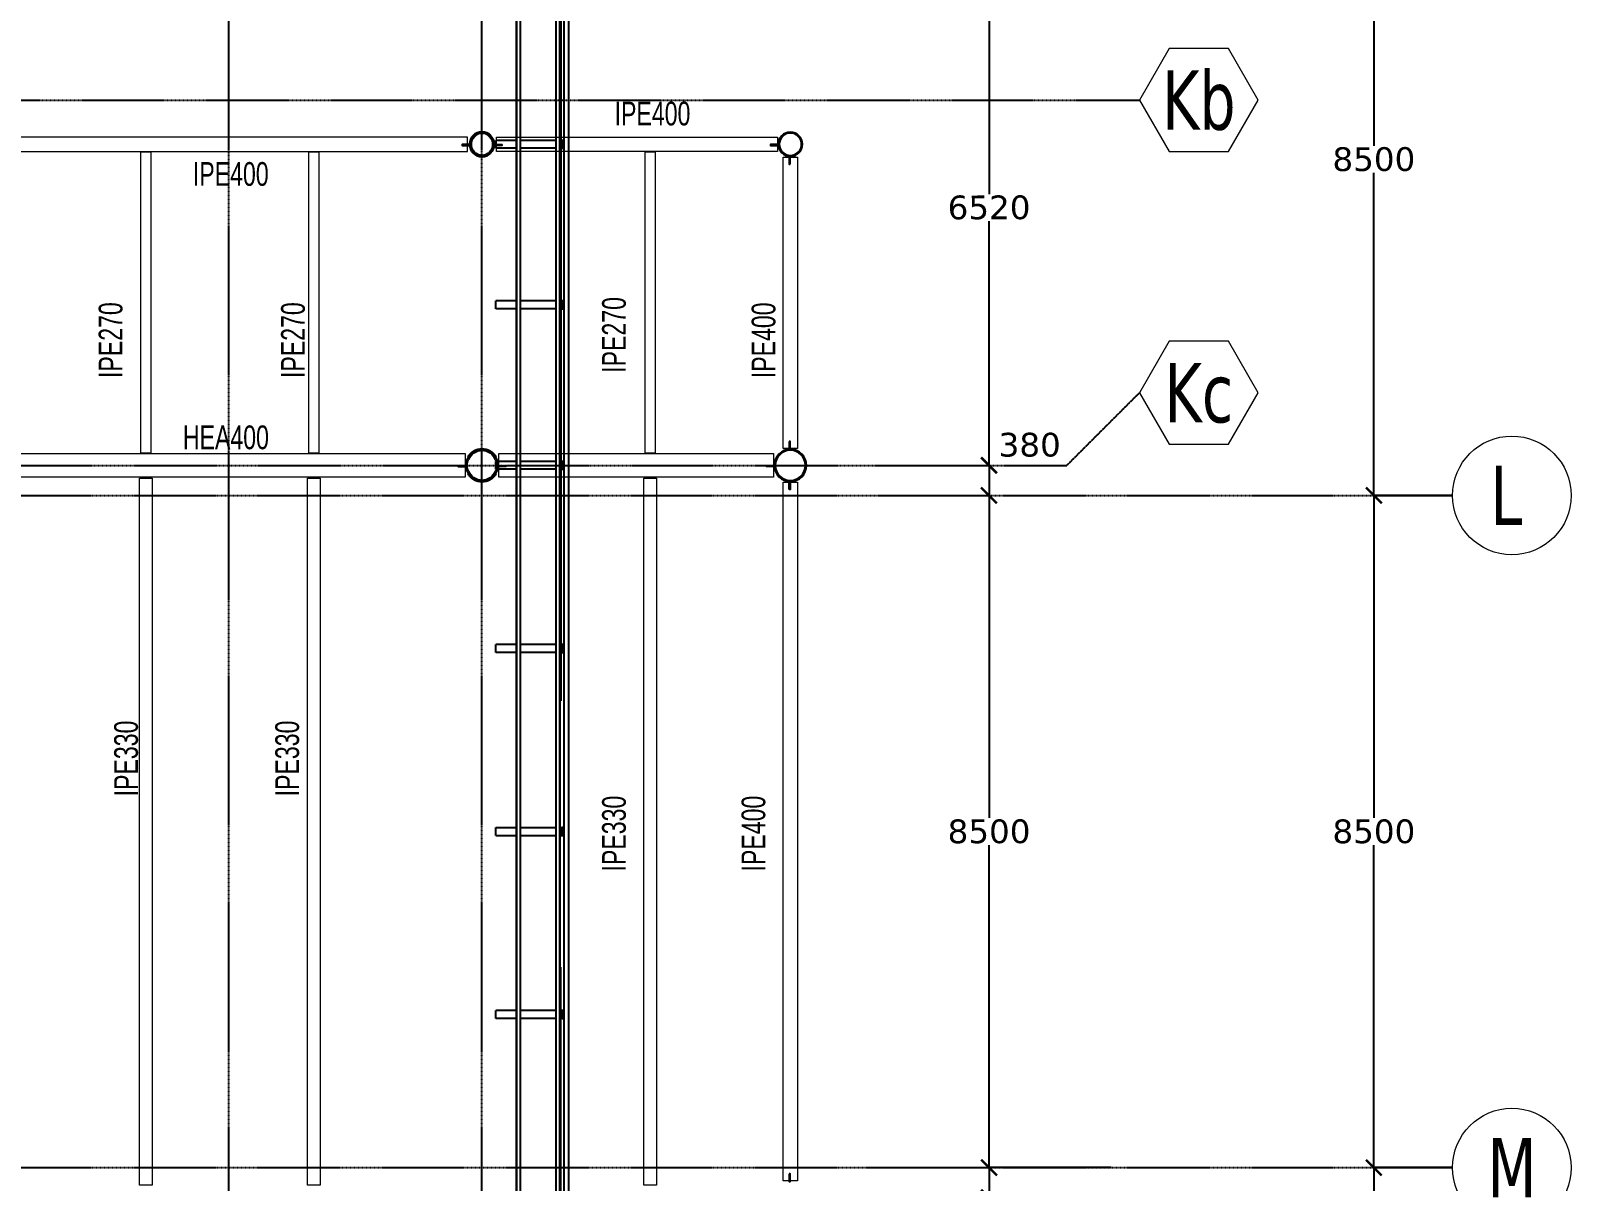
# Model space of a CAD drawing. Header units: millimetres. Extents: x -13767 to 81767, y -11242 to 31862.
# Drawn here: x 62297 to 81767, y 8328 to 22875 of the extents above; entities that cross this region are included whole.
import ezdxf
from ezdxf.enums import TextEntityAlignment as Align

# ---------------------------------------------------------------- set-up
doc = ezdxf.new("R2010")
doc.units = ezdxf.units.MM
doc.header["$LTSCALE"] = 0.95
doc.linetypes.add('DXK_LINE_DOT3', pattern=[5.9187, 2.979, -0.9799, 0.9799, -0.9799])
for name, color, linetype, lineweight in [('0-1', 250, 'Continuous', 5), ('E_B_PLACA-1', 10, 'Continuous', 25), ('E_B_PLACA-2', 31, 'Continuous', 25), ('E_COLUMNAS-2', 1, 'Continuous', 25), ('E_TEXTO', 3, 'Continuous', 9), ('E_TEXTO-4', 14, 'Continuous', 9), ('E_VIGAS-1', 6, 'Continuous', 25), ('E_VIGAS-2', 10, 'Continuous', 25), ('HCB_EJES', 1, 'DXK_LINE_DOT3', 9), ('HCB_VIGAS', 4, 'Continuous', 15), ('S-COLS-HDLN-1', 1, 'Continuous', 35)]:
    doc.layers.add(name, color=color, linetype=linetype, lineweight=lineweight)
for name, color, linetype in [('COTAS', 8, 'Continuous'), ('HCB-EJES', 1, 'Continuous'), ('HCB-ROTULOS', 2, 'Continuous'), ('P-PLATINA', 6, 'Continuous')]:
    doc.layers.add(name, color=color, linetype=linetype)
doc.styles.add('Arial Narrow_2', font='', dxfattribs={"width": 0.85, "height": 0.3})
doc.styles.add('VERDANA', font='verdana.ttf')
doc.styles.get('Arial Narrow_2').set_extended_font_data('Arial Narrow')
doc.dimstyles.new('1.125', dxfattribs={"dimscale": 0, "dimtxt": 300, "dimasz": 200, "dimexe": 4, "dimexo": 4, "dimgap": 15, "dimtad": 0, "dimdec": 0, "dimzin": 4, "dimdsep": 46, "dimtxsty": 'VERDANA', "dimblk": 'ARCHTICK', "dimcen": -10, "dimclrd": 256, "dimclrt": 3, "dimadec": 0, "dimazin": 0, "dimtfac": 1, "dimtdec": 0, "dimtmove": 2, "dimatfit": 0, "dimldrblk": 'OBLIQUE', "dimfxl": 0.05, "dimtolj": 1, "dimtzin": 0, "dimarcsym": 0})

# ---------------------------------------------------------------- blocks, each defined once
blk = doc.blocks.new('EST_SFM_VIGA-METALICA-SECCION-C - EST_SFM_VIGA-METALICA-UPN100-1529792-_26_00m_N_E_-NIVEL-7 DOC')
at = {"layer": 'E_VIGAS-2'}
for p, q in [((13.831, 0.032), (-13.129, 0.032)), ((-13.047, -0.018), (13.749, -0.018))]:
    blk.add_line(p, q, dxfattribs=at)
blk = doc.blocks.new('EST_SFM_VIGA-METALICA-SECCION-C - EST_SFM_VIGA-METALICA-UPN100-1530878-_26_00m_N_E_-NIVEL-7 DOC')
at = {"layer": 'E_VIGAS-2'}
for p, q in [((14.54, 0.018), (-14.294, 0.018)), ((-14.294, -0.032), (14.54, -0.032))]:
    blk.add_line(p, q, dxfattribs=at)
blk = doc.blocks.new('EST_SFM_VIGA-METALICA-SECCION-C - EST_SFM_VIGA-METALICA-UPN160-1529890-_26_00m_N_E_-NIVEL-7 DOC')
at = {"layer": 'E_VIGAS-1'}
for p, q in [((14.442, 0.018), (-14.49, 0.018)), ((-14.382, -0.047), (14.437, -0.047))]:
    blk.add_line(p, q, dxfattribs=at)
blk = doc.blocks.new('DCTIB_CNI_EST_MOD-1A-FAC_0001_rvt-1-_26_00m_N_E_-NIVEL-7 DOC')
at = {"layer": 'E_B_PLACA-1'}
for p, q in [((-5.177, 167.83), (-5.177, 138.995)), ((-5.727, 140.014), (-5.727, 166.811))]:
    blk.add_line(p, q, dxfattribs=at)
at = {"layer": 'E_B_PLACA-2'}
for p, q in [((-5.177, 138.995), (-5.177, 167.83)), ((-5.727, 166.811), (-5.727, 140.014))]:
    blk.add_line(p, q, dxfattribs=at)
at = {"layer": 'E_VIGAS-1'}
for p, q in [((-5.989, 162.052), (-5.989, 162.152)), ((-5.727, 162.152), (-5.989, 162.152)), ((-5.727, 162.052), (-5.989, 162.052)), ((-5.149, 162.152), (-5.177, 162.152)), ((-5.149, 162.052), (-5.177, 162.052)), ((-5.149, 162.152), (-5.149, 162.052)), ((-5.149, 162.052), (-5.149, 162.152)), ((-5.149, 162.152), (-5.148, 162.152)), ((-5.148, 162.052), (-5.149, 162.052)), ((-5.148, 162.152), (-5.148, 162.115)), ((-5.129, 162.152), (-5.148, 162.152)), ((-5.148, 162.105), (-5.143, 162.105)), ((-5.143, 162.105), (-5.148, 162.105)), ((-5.148, 162.105), (-5.143, 162.105)), ((-5.143, 162.1), (-5.148, 162.1)), ((-5.143, 162.1), (-5.148, 162.1)), ((-5.148, 162.1), (-5.143, 162.1)), ((-5.148, 162.09), (-5.148, 162.052)), ((-5.148, 162.052), (-5.129, 162.052)), ((-5.143, 162.105), (-5.129, 162.105)), ((-5.129, 162.1), (-5.143, 162.1)), ((-5.987, 160.023), (-5.987, 160.123)), ((-5.727, 160.123), (-5.987, 160.123)), ((-5.149, 160.123), (-5.177, 160.123)), ((-5.149, 160.123), (-5.149, 160.023)), ((-5.149, 160.023), (-5.149, 160.123)), ((-5.149, 160.123), (-5.148, 160.123)), ((-5.148, 160.123), (-5.148, 160.085)), ((-5.129, 160.123), (-5.148, 160.123)), ((-5.148, 160.075), (-5.143, 160.075)), ((-5.143, 160.075), (-5.148, 160.075)), ((-5.148, 160.075), (-5.143, 160.075)), ((-5.143, 160.07), (-5.148, 160.07)), ((-5.143, 160.07), (-5.148, 160.07)), ((-5.148, 160.07), (-5.143, 160.07)), ((-5.148, 160.06), (-5.148, 160.023)), ((-5.143, 160.075), (-5.129, 160.075)), ((-5.129, 160.07), (-5.143, 160.07)), ((-5.727, 160.023), (-5.987, 160.023)), ((-5.149, 160.023), (-5.177, 160.023)), ((-5.148, 160.023), (-5.149, 160.023)), ((-5.148, 160.023), (-5.129, 160.023)), ((-5.987, 157.993), (-5.987, 158.093)), ((-5.727, 158.093), (-5.987, 158.093)), ((-5.727, 157.993), (-5.987, 157.993)), ((-5.149, 158.093), (-5.177, 158.093)), ((-5.149, 157.993), (-5.177, 157.993)), ((-5.149, 158.093), (-5.149, 157.993)), ((-5.149, 157.993), (-5.149, 158.093)), ((-5.149, 158.093), (-5.148, 158.093)), ((-5.148, 157.993), (-5.149, 157.993)), ((-5.148, 158.093), (-5.148, 158.055)), ((-5.129, 158.093), (-5.148, 158.093)), ((-5.148, 158.045), (-5.143, 158.045)), ((-5.143, 158.045), (-5.148, 158.045)), ((-5.148, 158.045), (-5.143, 158.045)), ((-5.143, 158.04), (-5.148, 158.04)), ((-5.143, 158.04), (-5.148, 158.04)), ((-5.148, 158.04), (-5.143, 158.04)), ((-5.148, 158.03), (-5.148, 157.993)), ((-5.148, 157.993), (-5.129, 157.993)), ((-5.143, 158.045), (-5.129, 158.045)), ((-5.129, 158.04), (-5.143, 158.04)), ((-5.987, 155.678), (-5.987, 155.778)), ((-5.727, 155.778), (-5.987, 155.778)), ((-5.149, 155.778), (-5.177, 155.778)), ((-5.149, 155.778), (-5.149, 155.678)), ((-5.149, 155.678), (-5.149, 155.778)), ((-5.149, 155.778), (-5.148, 155.778)), ((-5.148, 155.778), (-5.148, 155.741)), ((-5.129, 155.778), (-5.148, 155.778)), ((-5.727, 155.678), (-5.987, 155.678)), ((-5.149, 155.678), (-5.177, 155.678)), ((-5.148, 155.678), (-5.149, 155.678)), ((-5.148, 155.731), (-5.143, 155.731)), ((-5.143, 155.731), (-5.148, 155.731)), ((-5.148, 155.731), (-5.143, 155.731)), ((-5.143, 155.725), (-5.148, 155.725)), ((-5.143, 155.725), (-5.148, 155.725)), ((-5.148, 155.725), (-5.143, 155.725)), ((-5.148, 155.716), (-5.148, 155.678)), ((-5.148, 155.678), (-5.129, 155.678)), ((-5.143, 155.731), (-5.129, 155.731)), ((-5.129, 155.725), (-5.143, 155.725)), ((-5.989, 153.364), (-5.989, 153.464)), ((-5.989, 153.464), (-5.727, 153.464)), ((-5.177, 153.464), (-5.149, 153.464)), ((-5.149, 153.464), (-5.149, 153.364)), ((-5.149, 153.464), (-5.148, 153.464)), ((-5.149, 153.364), (-5.149, 153.464)), ((-5.129, 153.464), (-5.148, 153.464)), ((-5.148, 153.464), (-5.148, 153.426)), ((-5.989, 153.364), (-5.727, 153.364)), ((-5.177, 153.364), (-5.149, 153.364)), ((-5.148, 153.364), (-5.149, 153.364)), ((-5.148, 153.417), (-5.143, 153.417)), ((-5.143, 153.417), (-5.148, 153.417)), ((-5.148, 153.417), (-5.143, 153.417)), ((-5.143, 153.411), (-5.148, 153.411)), ((-5.143, 153.411), (-5.148, 153.411)), ((-5.148, 153.411), (-5.143, 153.411)), ((-5.148, 153.401), (-5.148, 153.364)), ((-5.148, 153.364), (-5.129, 153.364)), ((-5.143, 153.417), (-5.129, 153.417)), ((-5.129, 153.411), (-5.143, 153.411)), ((-5.987, 151.049), (-5.987, 151.149)), ((-5.727, 151.149), (-5.987, 151.149)), ((-5.149, 151.149), (-5.177, 151.149)), ((-5.149, 151.149), (-5.149, 151.049)), ((-5.149, 151.049), (-5.149, 151.149)), ((-5.149, 151.149), (-5.148, 151.149)), ((-5.148, 151.149), (-5.148, 151.112)), ((-5.129, 151.149), (-5.148, 151.149)), ((-5.148, 151.102), (-5.143, 151.102)), ((-5.143, 151.102), (-5.148, 151.102)), ((-5.148, 151.102), (-5.143, 151.102)), ((-5.143, 151.097), (-5.148, 151.097)), ((-5.143, 151.097), (-5.148, 151.097)), ((-5.148, 151.097), (-5.143, 151.097)), ((-5.143, 151.102), (-5.129, 151.102)), ((-5.129, 151.097), (-5.143, 151.097)), ((-5.727, 151.049), (-5.987, 151.049)), ((-5.149, 151.049), (-5.177, 151.049)), ((-5.148, 151.049), (-5.149, 151.049)), ((-5.148, 151.087), (-5.148, 151.049)), ((-5.148, 151.049), (-5.129, 151.049))]:
    blk.add_line(p, q, dxfattribs=at)
for points, knots in [([(-5.148, 162.115), (-5.148, 162.114), (-5.148, 162.113), (-5.147, 162.111), (-5.147, 162.109), (-5.146, 162.107), (-5.145, 162.106), (-5.143, 162.105), (-5.143, 162.105)], [0, 0, 0, 0, 0.142857, 0.285714, 0.428571, 0.571429, 0.785714, 1, 1, 1, 1]), ([(-5.143, 162.1), (-5.143, 162.1), (-5.144, 162.1), (-5.145, 162.099), (-5.146, 162.098), (-5.147, 162.096), (-5.147, 162.095), (-5.147, 162.094), (-5.148, 162.093), (-5.148, 162.091), (-5.148, 162.09)], [0, 0, 0, 0, 0.142857, 0.285714, 0.428571, 0.571429, 0.678571, 0.732143, 0.785714, 1, 1, 1, 1]), ([(-5.148, 160.085), (-5.148, 160.084), (-5.148, 160.083), (-5.147, 160.081), (-5.147, 160.079), (-5.146, 160.077), (-5.145, 160.076), (-5.143, 160.075), (-5.143, 160.075)], [0, 0, 0, 0, 0.142857, 0.285714, 0.428571, 0.571429, 0.785714, 1, 1, 1, 1]), ([(-5.143, 160.07), (-5.143, 160.07), (-5.144, 160.07), (-5.145, 160.069), (-5.146, 160.068), (-5.147, 160.067), (-5.147, 160.065), (-5.147, 160.064), (-5.148, 160.063), (-5.148, 160.061), (-5.148, 160.06)], [0, 0, 0, 0, 0.142857, 0.285714, 0.428571, 0.571429, 0.678571, 0.732143, 0.785714, 1, 1, 1, 1]), ([(-5.148, 158.055), (-5.148, 158.054), (-5.148, 158.053), (-5.147, 158.051), (-5.147, 158.049), (-5.146, 158.047), (-5.145, 158.046), (-5.143, 158.045), (-5.143, 158.045)], [0, 0, 0, 0, 0.142857, 0.285714, 0.428571, 0.571429, 0.785714, 1, 1, 1, 1]), ([(-5.143, 158.04), (-5.143, 158.04), (-5.144, 158.04), (-5.145, 158.039), (-5.146, 158.038), (-5.147, 158.037), (-5.147, 158.035), (-5.147, 158.034), (-5.148, 158.033), (-5.148, 158.031), (-5.148, 158.03)], [0, 0, 0, 0, 0.142857, 0.285714, 0.428571, 0.571429, 0.678571, 0.732143, 0.785714, 1, 1, 1, 1]), ([(-5.148, 155.741), (-5.148, 155.74), (-5.148, 155.738), (-5.147, 155.736), (-5.147, 155.734), (-5.146, 155.732), (-5.145, 155.731), (-5.143, 155.731), (-5.143, 155.731)], [0, 0, 0, 0, 0.142857, 0.285714, 0.428571, 0.571429, 0.785714, 1, 1, 1, 1]), ([(-5.143, 155.725), (-5.143, 155.725), (-5.144, 155.725), (-5.145, 155.725), (-5.146, 155.724), (-5.147, 155.722), (-5.147, 155.721), (-5.147, 155.72), (-5.148, 155.718), (-5.148, 155.717), (-5.148, 155.716)], [0, 0, 0, 0, 0.142857, 0.285714, 0.428571, 0.571429, 0.678571, 0.732143, 0.785714, 1, 1, 1, 1]), ([(-5.148, 153.426), (-5.148, 153.426), (-5.148, 153.424), (-5.147, 153.422), (-5.147, 153.42), (-5.146, 153.418), (-5.145, 153.417), (-5.143, 153.417), (-5.143, 153.417)], [0, 0, 0, 0, 0.142857, 0.285714, 0.428571, 0.571429, 0.785714, 1, 1, 1, 1]), ([(-5.143, 153.411), (-5.143, 153.411), (-5.144, 153.411), (-5.145, 153.41), (-5.146, 153.409), (-5.147, 153.408), (-5.147, 153.406), (-5.147, 153.405), (-5.148, 153.404), (-5.148, 153.402), (-5.148, 153.401)], [0, 0, 0, 0, 0.142857, 0.285714, 0.428571, 0.571429, 0.678571, 0.732143, 0.785714, 1, 1, 1, 1]), ([(-5.148, 151.112), (-5.148, 151.111), (-5.148, 151.11), (-5.147, 151.107), (-5.147, 151.105), (-5.146, 151.104), (-5.145, 151.102), (-5.143, 151.102), (-5.143, 151.102)], [0, 0, 0, 0, 0.142857, 0.285714, 0.428571, 0.571429, 0.785714, 1, 1, 1, 1]), ([(-5.143, 151.097), (-5.143, 151.097), (-5.144, 151.096), (-5.145, 151.096), (-5.146, 151.095), (-5.147, 151.093), (-5.147, 151.092), (-5.147, 151.091), (-5.148, 151.089), (-5.148, 151.088), (-5.148, 151.087)], [0, 0, 0, 0, 0.142857, 0.285714, 0.428571, 0.571429, 0.678571, 0.732143, 0.785714, 1, 1, 1, 1])]:
    blk.add_open_spline(points, degree=3, knots=knots, dxfattribs=at)
at = {"layer": 'E_VIGAS-2'}
for p, q in [((-5.227, 162.152), (-5.677, 162.152)), ((-5.227, 162.052), (-5.677, 162.052)), ((-5.227, 160.123), (-5.677, 160.123)), ((-5.227, 160.023), (-5.677, 160.023)), ((-5.227, 158.093), (-5.677, 158.093)), ((-5.227, 157.993), (-5.677, 157.993)), ((-5.227, 155.778), (-5.677, 155.778)), ((-5.227, 155.678), (-5.677, 155.678)), ((-5.677, 153.464), (-5.227, 153.464)), ((-5.677, 153.364), (-5.227, 153.364)), ((-5.227, 151.149), (-5.677, 151.149)), ((-5.227, 151.049), (-5.677, 151.049))]:
    blk.add_line(p, q, dxfattribs=at)
at = {"layer": 'E_VIGAS-1'}
for name, p, rotation in [('EST_SFM_VIGA-METALICA-SECCION-C - EST_SFM_VIGA-METALICA-UPN160-1529890-_26_00m_N_E_-NIVEL-7 DOC', (-5.082, 153.388), 269.9999999999999), ('EST_SFM_VIGA-METALICA-SECCION-C - EST_SFM_VIGA-METALICA-UPN100-1530878-_26_00m_N_E_-NIVEL-7 DOC', (-5.195, 153.535), 270), ('EST_SFM_VIGA-METALICA-SECCION-C - EST_SFM_VIGA-METALICA-UPN100-1529792-_26_00m_N_E_-NIVEL-7 DOC', (-5.709, 153.763), 270.0000000000001)]:
    blk.add_blockref(name, p, dxfattribs=dict(at, rotation=rotation))
blk = doc.blocks.new('_ArchTick')
at = {"color": 0, "linetype": 'ByBlock', "const_width": 0.15}
blk.add_lwpolyline([(-0.5, -0.5), (0.5, 0.5)], dxfattribs=at)
blk = doc.blocks.new('*D79')
at = {"layer": 'COTAS', "color": 0, "lineweight": -2, "transparency": 16777216}
for p, q in [((73252, 23900), (74413, 23900)), ((73355, 17380), (74413, 17380))]:
    blk.add_line(p, q, dxfattribs=at)
at = {"layer": 'COTAS', "lineweight": -2, "transparency": 16777216}
for p, q in [((74409, 23900), (74409, 20811)), ((74409, 17380), (74409, 20469))]:
    blk.add_line(p, q, dxfattribs=at)
at = {"layer": 'Defpoints', "color": 0, "transparency": 16777216}
for p in [(73248, 23900), (74409, 23900), (73351, 17380)]:
    blk.add_point(p, dxfattribs=at)
at = {"layer": 'COTAS', "lineweight": -2, "transparency": 16777216, "xscale": 200, "yscale": 200, "zscale": 200}
for p, rotation in [((74409, 23900), 90), ((74409, 17380), 270)]:
    blk.add_blockref('_ArchTick', p, dxfattribs=dict(at, rotation=rotation))
at = {"layer": 'COTAS', "color": 3, "transparency": 16777216, "insert": (74409, 20640), "char_height": 300, "attachment_point": 5, "rotation": 0.1, "style": 'VERDANA'}
blk.add_mtext('\\A1;6520', dxfattribs=at)
blk = doc.blocks.new('_Oblique')
at = {"color": 0, "linetype": 'ByBlock', "lineweight": -2}
blk.add_line((-0.5, -0.5), (0.5, 0.5), dxfattribs=at)
blk = doc.blocks.new('*D91')
at = {"layer": 'COTAS', "color": 0, "lineweight": -2, "transparency": 16777216}
for p, q in [((73125, 17000), (74413, 17000)), ((75954, 8500), (74405, 8500))]:
    blk.add_line(p, q, dxfattribs=at)
at = {"layer": 'COTAS', "lineweight": -2, "transparency": 16777216}
for p, q in [((74409, 17000), (74409, 12922)), ((74409, 8500), (74409, 12578))]:
    blk.add_line(p, q, dxfattribs=at)
at = {"layer": 'Defpoints', "color": 0, "transparency": 16777216}
for p in [(73121, 17000), (74409, 17000), (75958, 8500)]:
    blk.add_point(p, dxfattribs=at)
at = {"layer": 'COTAS', "lineweight": -2, "transparency": 16777216, "xscale": 200, "yscale": 200, "zscale": 200}
for p, rotation in [((74409, 17000), 90), ((74409, 8500), 270)]:
    blk.add_blockref('_ArchTick', p, dxfattribs=dict(at, rotation=rotation))
at = {"layer": 'COTAS', "color": 3, "transparency": 16777216, "insert": (74409, 12750), "char_height": 300, "attachment_point": 5, "rotation": 0.1, "style": 'VERDANA'}
blk.add_mtext('\\A1;8500', dxfattribs=at)
blk = doc.blocks.new('*D92')
at = {"layer": 'COTAS', "lineweight": -2, "transparency": 16777216}
for p, q in [((74409, 8500), (74409, 8700)), ((74409, 8500), (74409, 8120)), ((74409, 8120), (74409, 7920))]:
    blk.add_line(p, q, dxfattribs=at)
at = {"layer": 'COTAS', "color": 0, "lineweight": -2, "transparency": 16777216}
for p, q in [((72867, 8500), (74413, 8500)), ((72638, 8120), (74413, 8120))]:
    blk.add_line(p, q, dxfattribs=at)
at = {"layer": 'Defpoints', "color": 0, "transparency": 16777216}
for p in [(72863, 8500), (72634, 8120), (74409, 8120)]:
    blk.add_point(p, dxfattribs=at)
at = {"layer": 'COTAS', "lineweight": -2, "transparency": 16777216, "xscale": 200, "yscale": 200, "zscale": 200}
for p, rotation in [((74409, 8500), 270), ((74409, 8120), 90)]:
    blk.add_blockref('_ArchTick', p, dxfattribs=dict(at, rotation=rotation))
at = {"layer": 'COTAS', "color": 3, "transparency": 16777216, "insert": (74934, 7860), "char_height": 300, "attachment_point": 5, "rotation": 0.1, "style": 'VERDANA'}
blk.add_mtext('\\A1;380', dxfattribs=at)
blk = doc.blocks.new('*D95')
at = {"layer": 'COTAS', "lineweight": -2, "transparency": 16777216}
for p, q in [((74409, 17380), (74409, 17580)), ((74409, 17380), (74409, 17000)), ((74409, 17000), (74409, 16800))]:
    blk.add_line(p, q, dxfattribs=at)
at = {"layer": 'COTAS', "color": 0, "lineweight": -2, "transparency": 16777216}
for p, q in [((72976, 17380), (74413, 17380)), ((73514, 17000), (74413, 17000))]:
    blk.add_line(p, q, dxfattribs=at)
at = {"layer": 'Defpoints', "color": 0, "transparency": 16777216}
for p in [(72972, 17380), (73510, 17000), (74409, 17000)]:
    blk.add_point(p, dxfattribs=at)
at = {"layer": 'COTAS', "lineweight": -2, "transparency": 16777216, "xscale": 200, "yscale": 200, "zscale": 200}
for p, rotation in [((74409, 17380), 270), ((74409, 17000), 90)]:
    blk.add_blockref('_ArchTick', p, dxfattribs=dict(at, rotation=rotation))
at = {"layer": 'COTAS', "color": 3, "transparency": 16777216, "insert": (74923, 17639), "char_height": 300, "attachment_point": 5, "rotation": 0.1, "style": 'VERDANA'}
blk.add_mtext('\\A1;380', dxfattribs=at)
blk = doc.blocks.new('*D99')
at = {"layer": 'COTAS', "color": 0, "lineweight": -2, "transparency": 16777216}
for p, q in [((80263, 25500), (79269, 25500)), ((80263, 17000), (79269, 17000))]:
    blk.add_line(p, q, dxfattribs=at)
at = {"layer": 'COTAS', "lineweight": -2, "transparency": 16777216}
for p, q in [((79273, 25500), (79273, 21422)), ((79273, 17000), (79273, 21078))]:
    blk.add_line(p, q, dxfattribs=at)
at = {"layer": 'Defpoints', "color": 0, "transparency": 16777216}
for p in [(79273, 25500), (80267, 25500), (80267, 17000)]:
    blk.add_point(p, dxfattribs=at)
at = {"layer": 'COTAS', "lineweight": -2, "transparency": 16777216, "xscale": 200, "yscale": 200, "zscale": 200}
for p, rotation in [((79273, 25500), 90), ((79273, 17000), 270)]:
    blk.add_blockref('_ArchTick', p, dxfattribs=dict(at, rotation=rotation))
at = {"layer": 'COTAS', "color": 3, "transparency": 16777216, "insert": (79273, 21250), "char_height": 300, "attachment_point": 5, "rotation": 0.1, "style": 'VERDANA'}
blk.add_mtext('\\A1;8500', dxfattribs=at)
blk = doc.blocks.new('*D100')
at = {"layer": 'COTAS', "color": 0, "lineweight": -2, "transparency": 16777216}
for p, q in [((80263, 17000), (79269, 17000)), ((80263, 8500), (79269, 8500))]:
    blk.add_line(p, q, dxfattribs=at)
at = {"layer": 'COTAS', "lineweight": -2, "transparency": 16777216}
for p, q in [((79273, 17000), (79273, 12922)), ((79273, 8500), (79273, 12578))]:
    blk.add_line(p, q, dxfattribs=at)
at = {"layer": 'Defpoints', "color": 0, "transparency": 16777216}
for p in [(80267, 17000), (79273, 8500), (80267, 8500)]:
    blk.add_point(p, dxfattribs=at)
at = {"layer": 'COTAS', "lineweight": -2, "transparency": 16777216, "xscale": 200, "yscale": 200, "zscale": 200}
for p, rotation in [((79273, 17000), 90), ((79273, 8500), 270)]:
    blk.add_blockref('_ArchTick', p, dxfattribs=dict(at, rotation=rotation))
at = {"layer": 'COTAS', "color": 3, "transparency": 16777216, "insert": (79273, 12750), "char_height": 300, "attachment_point": 5, "rotation": 0.1, "style": 'VERDANA'}
blk.add_mtext('\\A1;8500', dxfattribs=at)
blk = doc.blocks.new('*D101')
at = {"layer": 'COTAS', "color": 0, "lineweight": -2, "transparency": 16777216}
for p, q in [((80263, 8500), (79269, 8500)), ((80263, 0), (79269, 0))]:
    blk.add_line(p, q, dxfattribs=at)
at = {"layer": 'COTAS', "lineweight": -2, "transparency": 16777216}
for p, q in [((79273, 8500), (79273, 4422)), ((79273, 0), (79273, 4078))]:
    blk.add_line(p, q, dxfattribs=at)
at = {"layer": 'Defpoints', "color": 0, "transparency": 16777216}
for p in [(79273, 8500), (80267, 8500), (80267, 0)]:
    blk.add_point(p, dxfattribs=at)
at = {"layer": 'COTAS', "lineweight": -2, "transparency": 16777216, "xscale": 200, "yscale": 200, "zscale": 200}
for p, rotation in [((79273, 8500), 90), ((79273, 0), 270)]:
    blk.add_blockref('_ArchTick', p, dxfattribs=dict(at, rotation=rotation))
at = {"layer": 'COTAS', "color": 3, "transparency": 16777216, "insert": (79273, 4250), "char_height": 300, "attachment_point": 5, "rotation": 0.1, "style": 'VERDANA'}
blk.add_mtext('\\A1;8500', dxfattribs=at)

msp = doc.modelspace()

# ---------------------------------------------------------------- linework, layer by layer
at = {"layer": 'E_COLUMNAS-2'}
for points in [[(72050, 21440.1, 1), (71745.2, 21440.1, 1)], [(71755.5, 21440.1, 1), (72039.7, 21440.1, 1)], [(72100.8, 17380.2, 1), (71694.4, 17380.2, 1)], [(71707.1, 17380.2, 1), (72088.1, 17380.2, 1)]]:
    msp.add_lwpolyline(points, format="xyb", close=True, dxfattribs=at)
for points in [[(67824.3, 17482.6, 0.1327118), (67796.6, 17380.2, 0.1327118), (67824.3, 17277.9)], [(67823.8, 17453.1, 0.0984128), (67809.3, 17380.2, 0.0984128), (67823.8, 17307.4)], [(68175.7, 17278.5, 0.1318602), (68203, 17380.2, 0.1318602), (68175.7, 17482)], [(68176.3, 17308.4, 0.096969), (68190.3, 17380.2, 0.096969), (68176.3, 17452.1)]]:
    msp.add_lwpolyline(points, format="xyb", dxfattribs=at)
at = {"layer": 'E_TEXTO-4'}
for p, q in [((68999.5, 24646.5), (68999.5, 14403.5)), ((68999.5, 855.6), (68999.5, 11035.4))]:
    msp.add_line(p, q, dxfattribs=at)
at = {"layer": 'HCB-EJES', "linetype": 'DXK_LINE_DOT3'}
for p, q in [((64799.9, -3906.8), (64799.9, 29407)), ((67999.9, -3906.8), (67999.9, 29407)), ((-8311, 22000), (76311, 22000)), ((-12267.2, 17000), (80267.2, 17000)), ((-12267.2, 8500), (80267.2, 8500))]:
    msp.add_line(p, q, dxfattribs=at)
msp.add_lwpolyline([(59510.2, 17380), (75392, 17380), (76311, 18299.1)], dxfattribs=at)
at = {"layer": 'HCB_EJES', "color": 40, "linetype": 'ByBlock', "true_color": 0xf8d731}
for points in [[(76686, 21350.5), (77436, 21350.5), (77811, 22000), (77436, 22649.6), (76686, 22649.6), (76311, 22000)], [(76686, 17649.6), (77436, 17649.6), (77811, 18299.1), (77436, 18948.6), (76686, 18948.6), (76311, 18299.1)]]:
    msp.add_lwpolyline(points, close=True, dxfattribs=at)
for centre in [(81017.2, 17000), (81017.2, 8500)]:
    msp.add_circle(centre, 750, dxfattribs=at)
at = {"layer": 'HCB_VIGAS'}
for points in [[(59662.7, 21350.1), (67817.2, 21350.1), (67817.2, 21530.1), (59662.7, 21530.1)], [(71735.2, 21350.3), (68182.8, 21350.1), (68182.8, 21530.1), (71735.2, 21530.3)], [(63682.5, 17540.2), (63817.5, 17540.2), (63817.5, 21340.2), (63682.5, 21340.2)], [(65807.5, 17540.2), (65942.5, 17540.2), (65942.5, 21340.2), (65807.5, 21340.2)], [(70057.4, 17540.2), (70192.4, 17540.2), (70192.4, 21340.2), (70057.4, 21340.2)], [(71807.6, 21277.7), (71987.6, 21277.7), (71987.6, 17593.4), (71807.6, 17593.4)], [(67786.6, 17230.2), (59510.2, 17230.2), (59510.2, 17530.2), (67786.6, 17530.2)], [(71684.4, 17230.2), (68213, 17230.2), (68213, 17530.2), (71684.4, 17530.2)], [(63670, 17220.2), (63830, 17220.2), (63830, 8280.2), (63670, 8280.2)], [(65795, 17220.2), (65955, 17220.2), (65955, 8280.2), (65795, 8280.2)], [(70044.9, 17220.2), (70204.9, 17220.2), (70204.9, 8280.2), (70044.9, 8280.2)], [(71807.6, 17167), (71987.6, 17167), (71987.6, 8333.4), (71807.6, 8333.4)]]:
    msp.add_lwpolyline(points, close=True, dxfattribs=at)
at = {"layer": 'P-PLATINA', "color": 8}
for points in [[(67847.6, 21435.8), (67747.6, 21435.8), (67747.6, 21425.8), (67847.6, 21425.8)], [(68152.3, 21435.8), (68252.3, 21435.8), (68252.3, 21425.8), (68152.3, 21425.8)], [(71745.4, 21435.8), (71645.4, 21435.8), (71645.4, 21425.8), (71745.4, 21425.8)], [(71893.3, 21188.1), (71893.3, 21288.1), (71883.3, 21288.1), (71883.3, 21188.1)], [(71883.3, 17683.4), (71883.3, 17583.4), (71893.3, 17583.4), (71893.3, 17683.4)], [(67796.7, 17374.7), (67696.7, 17374.7), (67696.7, 17364.7), (67796.7, 17364.7)], [(68203, 17374.7), (68303, 17374.7), (68303, 17364.7), (68203, 17364.7)], [(71594.5, 17374.7), (71694.5, 17374.7), (71694.5, 17364.7), (71594.5, 17364.7)], [(71883.3, 17077.1), (71883.3, 17177.1), (71893.3, 17177.1), (71893.3, 17077.1)], [(71883.3, 8423.2), (71883.3, 8323.2), (71893.3, 8323.2), (71893.3, 8423.2)]]:
    msp.add_lwpolyline(points, close=True, dxfattribs=at)
at = {"layer": 'S-COLS-HDLN-1'}
for centre, radius, start, end in [((67999.8, 21440.1), 152.4, 0, 180), ((67999.8, 21440.1), 152.4, 180, 0), ((67999.8, 21440.1), 142.1, 0, 180), ((67999.8, 21440.1), 142.1, 180, 0), ((67999.8, 17380.2), 190.5, 22.16934, 157.50288), ((67999.8, 17380.2), 203.2, 30.06081, 149.74737), ((67999.8, 17380.2), 190.5, 202.49712, 337.83066), ((67999.8, 17380.2), 203.2, 210.25263, 329.93919)]:
    msp.add_arc(centre, radius, start, end, dxfattribs=at)

# ---------------------------------------------------------------- block references
at = {"layer": '0-1', "xscale": 999.9999999999933, "yscale": 999.9999999999933, "zscale": 999.9999999999933}
msp.add_blockref('DCTIB_CNI_EST_MOD-1A-FAC_0001_rvt-1-_26_00m_N_E_-NIVEL-7 DOC', (74162.1, -140662.4), dxfattribs=at)

# ---------------------------------------------------------------- texts
at = {"layer": 'E_TEXTO', "char_height": 300, "attachment_point": 1, "style": 'Arial Narrow_2'}
for s, insert, width in [('IPE400', (69676.1, 21978.8), 1206.139), ('IPE400', (69676.2, 21978.8), 1206.139), ('IPE400', (64345.2, 21215), 1206.139), ('IPE400', (64345.3, 21214.9), 1206.139), ('HEA400', (64219, 17884.5), 1359.462), ('HEA400', (64219.1, 17884.5), 1359.462)]:
    msp.add_mtext(s, dxfattribs=dict(at, insert=insert, width=width))
at = {"layer": 'E_TEXTO', "char_height": 300, "width": 1206.139, "attachment_point": 1, "rotation": 90, "style": 'Arial Narrow_2'}
for s, insert in [('IPE270', (69517.7, 18550.7)), ('IPE270', (69517.7, 18550.6)), ('IPE270', (63155.3, 18484.8)), ('IPE270', (63155.3, 18484.7)), ('IPE270', (65460.3, 18484.8)), ('IPE270', (65460.3, 18484.7)), ('IPE400', (71408.3, 18482.4)), ('IPE400', (71408.4, 18482.3)), ('IPE330', (63350.7, 13194.8)), ('IPE330', (63350.8, 13194.7)), ('IPE330', (65387.1, 13194.8)), ('IPE330', (65387.1, 13194.7)), ('IPE330', (69517.7, 12245)), ('IPE330', (69517.7, 12244.9)), ('IPE400', (71280.4, 12245)), ('IPE400', (71280.5, 12244.9))]:
    msp.add_mtext(s, dxfattribs=dict(at, insert=insert))
at = {"layer": 'HCB-ROTULOS', "color": 4, "style": 'VERDANA', "width": 0.7}
for s, p in [('Kb', (77061, 22000)), ('Kc', (77061, 18299.1)), ('L', (80946.7, 17000)), ('M', (81017.2, 8500))]:
    msp.add_text(s, height=750, dxfattribs=at).set_placement(p, align=Align.MIDDLE_CENTER)

# ---------------------------------------------------------------- dimensions: what is measured, and where the dimension line sits
at = {"layer": 'COTAS'}
for base, p1, p2, angle, picture, middle in [((79273.3, 25500), (80267.2, 17000), (80267.2, 25500), 270, '*D99', (79273.3, 21250)), ((74408.8, 23900.1), (73350.8, 17380), (73248, 23900.1), 270, '*D79', (74408.8, 20640.1)), ((74408.8, 17000), (75957.6, 8500), (73121.5, 17000), 270, '*D91', (74408.8, 12750)), ((79273.3, 8500), (80267.2, 17000), (80267.2, 8500), 90, '*D100', (79273.3, 12750)), ((79273.3, 8500), (80267.2, 0), (80267.2, 8500), 270, '*D101', (79273.3, 4250))]:
    dim = msp.add_linear_dim(base=base, p1=p1, p2=p2, angle=angle, dimstyle='1.125', override={"dimscale": 1}, dxfattribs=at)
    dim.commit()
    dim.dimension.update_dxf_attribs({"geometry": picture, "text_midpoint": middle, "text_rotation": 0.1})
for base, p1, p2, picture, middle in [((74408.8, 17000), (72971.9, 17380), (73510.3, 17000), '*D95', (74922.8, 17639.5)), ((74408.8, 8120), (72862.6, 8500), (72633.9, 8120), '*D92', (74933.8, 7859.8))]:
    dim = msp.add_linear_dim(base=base, p1=p1, p2=p2, angle=90, dimstyle='1.125', override={"dimscale": 1}, dxfattribs=at)
    dim.commit()
    dim.dimension.update_dxf_attribs({"geometry": picture, "text_midpoint": middle, "dimtype": 160, "text_rotation": 0.1})

doc.saveas('drawing.dxf')
